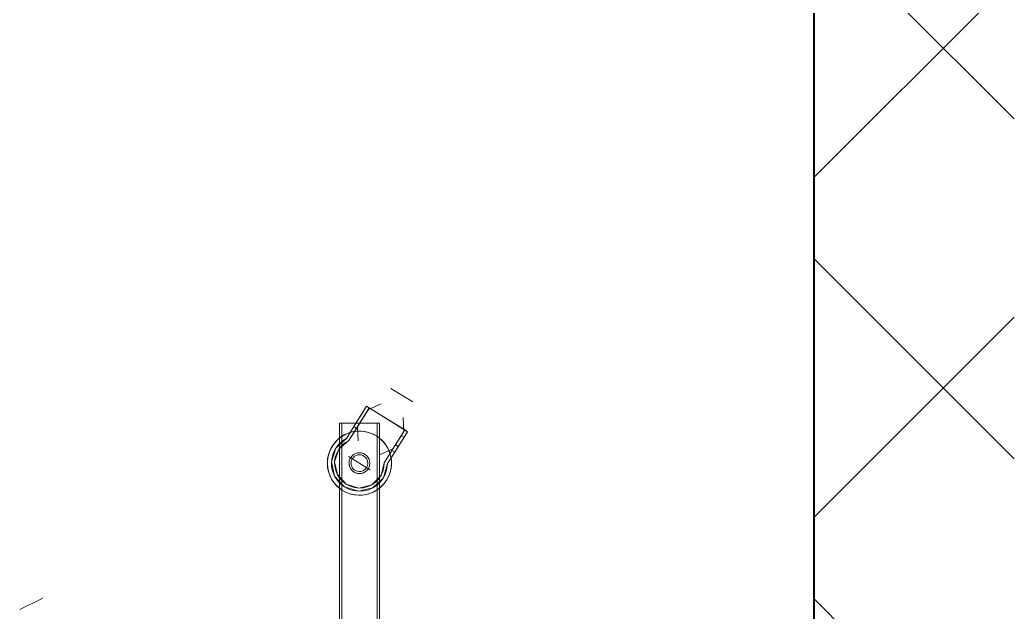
# Model space of a CAD drawing. Header units: millimetres. Extents: x -32954 to 151739, y -65671 to 56243.
# Drawn here: x -26774 to -26154, y -34403 to -34034 of the extents above; entities that cross this region are included whole.
import ezdxf

# ---------------------------------------------------------------- set-up
doc = ezdxf.new("R2010")
doc.units = ezdxf.units.MM
for name, color, linetype, lineweight in [('G-IMPT', 7, 'Continuous', 9), ('I-FURN', 7, 'Continuous', 9), ('Стены разрез', 7, 'Continuous', 40)]:
    doc.layers.add(name, color=color, linetype=linetype, lineweight=lineweight)

# ---------------------------------------------------------------- blocks, each defined once
blk = doc.blocks.new('М200-М200_1_Стойка для инфузионных растворов - МСК-5310_dwg-9481014-О_ТХ_05')
at = {"layer": 'G-IMPT'}
for p, q in [((-12.5, -17.2), (-12.5, -217.2)), ((-12.5, -17.2), (-12.5, -217.2)), ((-11, -217.2), (-11, -17.2)), ((-11, -17.2), (-11, -217.2)), ((11, -17.2), (11, -217.2)), ((11, -17.2), (11, -217.2)), ((12.5, -217.2), (12.5, -17.2)), ((12.5, -17.2), (12.5, -217.2)), ((197.35, -107.89), (211.76, -100.93)), ((-17.5, -191.92), (-21.99, -199.12)), ((-19.73, -195.49), (-17.5, -191.92)), ((6.79, -196.44), (-6.79, -187.97)), ((-29.93, -211.84), (-19.73, -195.49)), ((-15.5, -192.49), (-28.23, -212.9)), ((-12.83, -197.67), (-20.86, -201.08)), ((-20.29, -200.17), (-15.5, -192.49)), ((-29.93, -211.84), (-21.99, -199.12)), ((-28.23, -212.9), (-20.29, -200.17)), ((-25.96, -205.48), (-24.1, -202.51)), ((-24.1, -202.51), (-25.96, -205.48)), ((-24.26, -206.54), (-20.86, -201.08)), ((-20.86, -201.08), (-24.26, -206.54)), ((-24.26, -206.54), (-22.41, -203.57)), ((-22.41, -203.57), (-24.26, -206.54)), ((-22.41, -203.57), (-24.1, -202.51)), ((-21.99, -199.12), (-20.29, -200.17)), ((-27.81, -208.45), (-26.11, -209.51)), ((-24.26, -206.54), (-27.66, -212)), ((-27.66, -212), (-24.26, -206.54)), ((-25.96, -205.48), (-25.96, -205.48)), ((-24.26, -206.54), (-24.26, -206.54)), ((-20.02, -209.18), (-20.02, -209.18)), ((-20.02, -209.18), (-20.02, -209.18)), ((-20.02, -209.18), (-20.02, -209.18)), ((-20.02, -209.18), (-20.02, -209.18)), ((-6.17, -226.66), (6.56, -206.25)), ((1.21, -214.84), (0.74, -206.13)), ((6.56, -206.25), (1.77, -213.93)), ((7.96, -207.79), (3.47, -214.99)), ((7.96, -207.79), (5.73, -211.37)), ((-4.47, -227.72), (-29.93, -211.84)), ((-28.23, -212.9), (-29.93, -211.84)), ((-6.17, -226.66), (-28.23, -212.9)), ((-27.66, -212), (-27.2, -220.7)), ((1.77, -213.93), (-6.17, -226.66)), ((5.73, -211.37), (-4.47, -227.72)), ((-4.47, -227.72), (3.47, -214.99)), ((-2.2, -220.3), (1.21, -214.84)), ((1.21, -214.84), (-2.2, -220.3)), ((3.47, -214.99), (1.77, -213.93)), ((-12.5, -217.2), (12.5, -217.2)), ((12.5, -217.2), (-12.5, -217.2)), ((11, -217.2), (-11, -217.2)), ((-11, -217.2), (11, -217.2)), ((-6.44, -217.65), (-6.44, -217.65)), ((-6.44, -217.65), (-6.44, -217.65)), ((-6.44, -217.65), (-6.44, -217.65)), ((-6.44, -217.65), (-6.44, -217.65)), ((-5.6, -225.76), (-2.2, -220.3)), ((-2.2, -220.3), (-5.6, -225.76)), ((-4.05, -223.27), (-0.35, -217.33)), ((-0.35, -217.33), (-4.05, -223.27)), ((-2.35, -224.33), (1.35, -218.39)), ((1.35, -218.39), (-2.35, -224.33)), ((-13.62, -229.17), (-5.6, -225.76)), ((-6.17, -226.66), (-4.47, -227.72)), ((-33.25, -230.4), (-19.67, -238.86))]:
    blk.add_line(p, q, dxfattribs=at)
at = {"layer": 'G-IMPT', "flags": 128}
for points in [[(-17.5, -191.92), (-14.97, -183.14), (-8.36, -176.83), (0.52, -174.71), (9.26, -177.36), (15.48, -184.04), (17.48, -192.95), (14.73, -201.66), (7.96, -207.79)], [(-15.5, -192.49), (-13.46, -184.52), (-7.64, -178.72), (0.32, -176.71), (8.2, -179.05), (13.77, -185.1), (15.47, -193.14), (12.82, -200.92), (6.56, -206.25)]]:
    blk.add_lwpolyline(points, dxfattribs=at)
at = {"layer": 'G-IMPT'}
for radius, start, end in [(20, 58.05103, 238.05103), (20, 58.05103, 189.46065), (17.5, 297.04831, 179.05375), (15.5, 295.05514, 181.04691), (20, 238.05103, 58.05103), (20, 286.64141, 58.05103), (6.5, 360, 180), (6.5, 0, 180), (6.5, 180, 360), (6.5, 180, 0), (5.25, 58.05103, 238.05103), (5.25, 58.05103, 238.05103), (5.25, 238.05103, 58.05103), (5.25, 238.05103, 58.05103), (20, 189.46065, 238.05103), (20, 238.05103, 286.64141)]:
    blk.add_arc((0, -192.2), radius, start, end, dxfattribs=at)
blk = doc.blocks.new('М200-М200_1_Стойка для инфузионных растворов - М200_Штатив для длительных вливаний-8000997-О_ТХ_05')
blk.add_blockref('М200-М200_1_Стойка для инфузионных растворов - МСК-5310_dwg-9481014-О_ТХ_05', (0, 0))

msp = doc.modelspace()

# ---------------------------------------------------------------- hatches: boundary and pattern name
at = {"layer": 'Стены разрез', "lineweight": 9}
h = msp.add_hatch(dxfattribs=at)
h.set_pattern_fill('FP_1', color=256, style=0, pattern_type=2)
h.set_pattern_definition([(45, (-4e-12, -22914.43), (-106.066, 106.066), []), (135, (-4e-12, -22914.43), (-106.066, -106.066), [])])
h.paths.add_polyline_path([(-26278.99, -34809.43), (-26153.99, -34809.43), (-26153.99, -30135.6), (-26278.99, -30135.6), (-26278.99, -34789.43)])

# ---------------------------------------------------------------- linework, layer by layer
at = {"layer": 'Стены разрез'}
msp.add_line((-26278.99, -30135.6), (-26278.99, -34789.43), dxfattribs=at)

# ---------------------------------------------------------------- block references
at = {"layer": 'I-FURN', "rotation": 180}
msp.add_blockref('М200-М200_1_Стойка для инфузионных растворов - М200_Штатив для длительных вливаний-8000997-О_ТХ_05', (-26562.28, -34502.44), dxfattribs=at)

doc.saveas('drawing.dxf')
